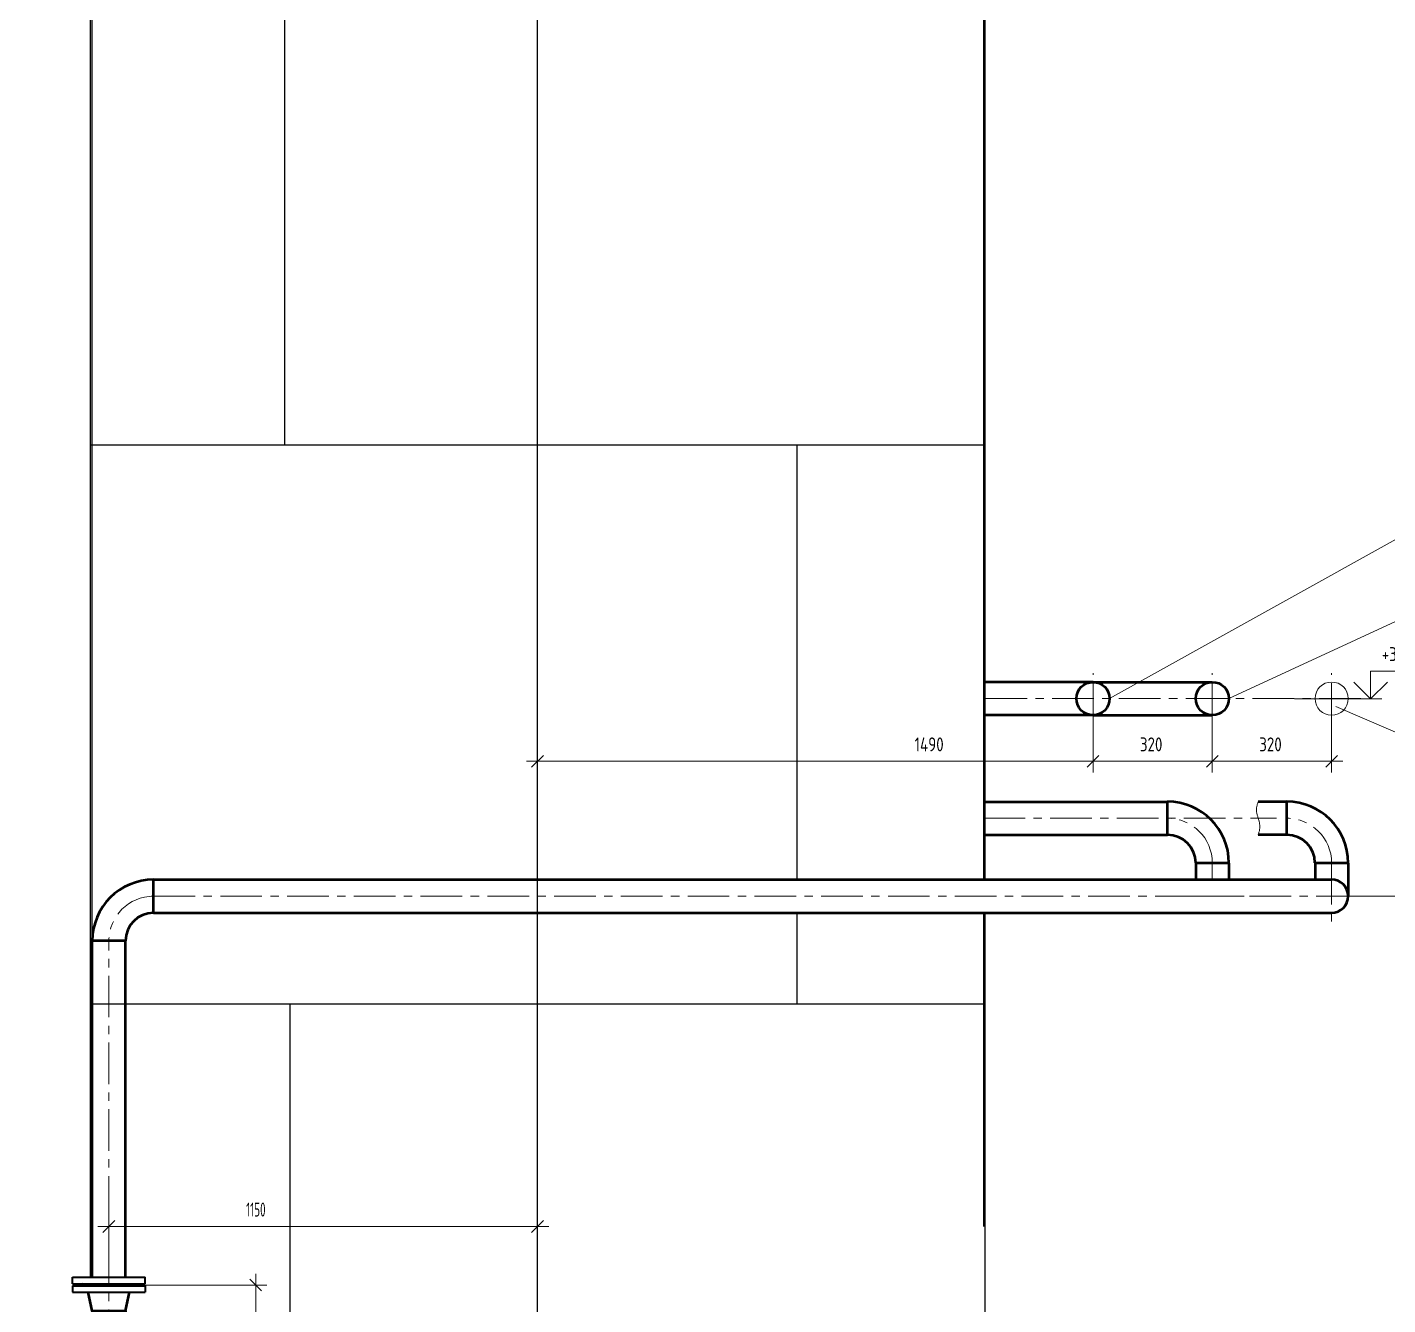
# Model space of a CAD drawing. Header units: millimetres. Extents: x -2281 to 17340, y -2563 to 4166.
# Drawn here: x 2693.6 to 2936.9, y 192 to 420.5 of the extents above; entities that cross this region are included whole.
import ezdxf

# ---------------------------------------------------------------- set-up
doc = ezdxf.new("R2010")
doc.units = ezdxf.units.MM
for name, pattern in [('K5LT32777', [0]), ('K5LT32783', [0]), ('K5LT32784', [0]), ('K5LT32799', [0]), ('K5LT32824', [714.375, 476.25, -79.375, 79.375, -79.375]), ('K5LT_AXLED', [11.939881, 7.439881, -1.5, 1.5, -1.5]), ('K5LT_THIN', [0]), ('K5LT_THIN_INCLUDED_TO_HATCHING', [0])]:
    doc.linetypes.add(name, pattern=pattern)
doc.layers.add('Системный слой', color=7, linetype='Continuous')
doc.styles.add('KDIMTEXTSTYLE', font='GOST_AU.SHX', dxfattribs={"width": 0.96, "oblique": 15, "height": 5})
doc.styles.add('KTEXTSTYLE', font='GOST_AU.SHX', dxfattribs={"width": 0.96, "height": 5})
doc.dimstyles.new('KDIMSTYLE (0.07)', dxfattribs={"dimtxt": 5, "dimasz": 1, "dimexe": 2, "dimexo": 0, "dimgap": 1, "dimtad": 1, "dimlfac": 15, "dimtxsty": 'KDIMTEXTSTYLE', "dimsah": 1, "dimcen": 0, "dimdle": 1, "dimadec": 0, "dimazin": 0, "dimtfac": 0.667, "dimtmove": 0, "dimatfit": 3, "dimfxl": 1, "dimtvp": 1, "dimtolj": 1, "dimtzin": 0, "dimarcsym": 0})

# ---------------------------------------------------------------- blocks, each defined once
blk = doc.blocks.new('U277')
at = {"layer": 'Системный слой', "color": 7, "linetype": 'K5LT_THIN_INCLUDED_TO_HATCHING', "lineweight": 13}
for p, q in [((2913.48, 280.67), (2913.47, 280.54)), ((2913.47, 280.54), (2913.48, 280.4)), ((2913.49, 280.8), (2913.48, 280.67)), ((2913.48, 280.4), (2913.49, 280.27)), ((2913.5, 280.94), (2913.49, 280.8)), ((2913.49, 280.27), (2913.5, 280.14)), ((2913.52, 281.07), (2913.5, 280.94)), ((2913.5, 280.14), (2913.52, 280)), ((2913.55, 281.2), (2913.52, 281.07)), ((2913.52, 280), (2913.54, 279.87)), ((2913.54, 279.87), (2913.57, 279.74)), ((2913.58, 281.34), (2913.55, 281.2)), ((2913.61, 281.47), (2913.58, 281.34)), ((2913.65, 281.6), (2913.61, 281.47)), ((2913.69, 281.74), (2913.65, 281.6)), ((2913.73, 281.87), (2913.69, 281.74)), ((2913.77, 282), (2913.73, 281.87)), ((2913.57, 279.74), (2913.6, 279.6)), ((2913.6, 279.6), (2913.64, 279.47)), ((2913.64, 279.47), (2913.68, 279.34)), ((2913.68, 279.34), (2913.72, 279.2)), ((2913.72, 279.2), (2913.76, 279.07)), ((2913.76, 279.07), (2913.8, 278.94)), ((2913.8, 278.94), (2913.84, 278.8)), ((2913.84, 278.8), (2913.88, 278.67)), ((2913.88, 278.67), (2913.92, 278.54)), ((2913.92, 278.54), (2913.96, 278.4)), ((2913.96, 278.4), (2913.99, 278.27)), ((2913.99, 278.27), (2914.01, 278.14)), ((2914.01, 278.14), (2914.03, 278)), ((2914.03, 278), (2914.05, 277.87)), ((2914.05, 277.87), (2914.06, 277.74)), ((2914.06, 277.74), (2914.07, 277.6)), ((2914.07, 277.47), (2914.06, 277.34)), ((2914.07, 277.6), (2914.07, 277.47)), ((2913.79, 276.14), (2913.77, 276.07)), ((2913.83, 276.27), (2913.79, 276.14)), ((2913.87, 276.4), (2913.83, 276.27)), ((2913.91, 276.54), (2913.87, 276.4)), ((2913.95, 276.67), (2913.91, 276.54)), ((2913.98, 276.8), (2913.95, 276.67)), ((2914.01, 276.94), (2913.98, 276.8)), ((2914.03, 277.07), (2914.01, 276.94)), ((2914.05, 277.2), (2914.03, 277.07)), ((2914.06, 277.34), (2914.05, 277.2))]:
    blk.add_line(p, q, dxfattribs=at)
blk = doc.blocks.new('U522')
at = {"layer": 'Системный слой', "color": 211, "linetype": 'K5LT32783', "lineweight": 50, "true_color": 0xff7fff}
for p, q in [((2716.24, 262.14), (2716.24, 268.07)), ((2711.2, 257.1), (2705.27, 257.1))]:
    blk.add_line(p, q, dxfattribs=at)
for radius in [10.97, 5.03]:
    blk.add_arc((2716.24, 257.1), radius, 90, 180, dxfattribs=at)
at = {"layer": 'Системный слой', "color": 30, "linetype": 'K5LT_AXLED', "lineweight": 13, "true_color": 0xff8000}
blk.add_arc((2716.24, 257.1), 8, 90, 180, dxfattribs=at)
blk = doc.blocks.new('U523')
at = {"layer": 'Системный слой', "color": 211, "linetype": 'K5LT32783', "lineweight": 50, "true_color": 0xff7fff}
for p, q in [((2918.9, 276.07), (2918.9, 282)), ((2923.94, 271.04), (2929.87, 271.04))]:
    blk.add_line(p, q, dxfattribs=at)
for radius in [10.97, 5.03]:
    blk.add_arc((2918.9, 271.04), radius, 0, 90, dxfattribs=at)
at = {"layer": 'Системный слой', "color": 30, "linetype": 'K5LT_AXLED', "lineweight": 13, "true_color": 0xff8000}
blk.add_arc((2918.9, 271.04), 8, 0, 90, dxfattribs=at)
blk = doc.blocks.new('U524')
at = {"layer": 'Системный слой', "color": 200, "linetype": 'K5LT32784', "lineweight": 50, "true_color": 0xbf00ff}
for p, q in [((2897.57, 276.07), (2897.57, 282)), ((2902.6, 271.04), (2908.54, 271.04))]:
    blk.add_line(p, q, dxfattribs=at)
for radius in [10.97, 5.03]:
    blk.add_arc((2897.57, 271.04), radius, 0, 90, dxfattribs=at)
at = {"layer": 'Системный слой', "color": 30, "linetype": 'K5LT_AXLED', "lineweight": 13, "true_color": 0xff8000}
blk.add_arc((2897.57, 271.04), 8, 0, 90, dxfattribs=at)
blk = doc.blocks.new('U530')
at = {"layer": 'Системный слой', "color": 211, "linetype": 'K5LT32799', "lineweight": 35, "true_color": 0xff7fff}
for p, q in [((2701.74, 195.81), (2701.74, 196.95)), ((2701.74, 196.95), (2714.74, 196.95)), ((2701.74, 195.81), (2714.74, 195.81)), ((2701.74, 195.41), (2714.74, 195.41)), ((2701.74, 195.41), (2701.74, 194.28)), ((2702.19, 196.95), (2703.67, 196.95)), ((2703.8, 195.61), (2703.5, 195.81)), ((2703.8, 195.61), (2703.5, 195.41)), ((2703.8, 195.61), (2712.67, 195.61)), ((2703.8, 195.61), (2712.67, 195.61)), ((2712.67, 195.61), (2712.97, 195.81)), ((2712.67, 195.61), (2712.97, 195.41)), ((2714.74, 195.81), (2714.74, 196.95)), ((2714.74, 195.41), (2714.74, 194.28)), ((2701.74, 194.28), (2714.74, 194.28)), ((2702.19, 194.28), (2703.67, 194.28)), ((2701.74, 139.35), (2701.74, 140.48)), ((2701.74, 140.48), (2714.74, 140.48)), ((2701.74, 139.35), (2714.74, 139.35)), ((2701.74, 138.95), (2714.74, 138.95)), ((2701.74, 138.95), (2701.74, 137.81)), ((2702.19, 140.48), (2703.67, 140.48)), ((2703.8, 139.15), (2703.5, 139.35)), ((2703.8, 139.15), (2703.5, 138.95)), ((2703.8, 139.15), (2712.67, 139.15)), ((2703.8, 139.15), (2712.67, 139.15)), ((2712.67, 139.15), (2712.97, 139.35)), ((2712.67, 139.15), (2712.97, 138.95)), ((2714.74, 139.35), (2714.74, 140.48)), ((2714.74, 138.95), (2714.74, 137.81)), ((2701.74, 137.81), (2714.74, 137.81)), ((2702.19, 137.81), (2703.67, 137.81))]:
    blk.add_line(p, q, dxfattribs=at)
blk = doc.blocks.new('U529')
at = {"layer": 'Системный слой', "color": 30, "linetype": 'K5LT_AXLED', "lineweight": 13, "true_color": 0xff8000}
blk.add_line((2708.24, 112.1), (2708.24, 257.1), dxfattribs=at)
at = {"layer": 'Системный слой', "color": 211, "linetype": 'K5LT32783', "lineweight": 50, "true_color": 0xff7fff}
for p, q in [((2705.27, 190.95), (2704.53, 194.28)), ((2711.2, 190.95), (2711.94, 194.28)), ((2705.27, 190.95), (2711.2, 190.95)), ((2705.27, 190.95), (2705.27, 188.95)), ((2711.2, 190.95), (2711.2, 188.95)), ((2702.24, 188.95), (2714.24, 188.95)), ((2702.24, 188.95), (2702.24, 145.81)), ((2714.24, 188.95), (2714.24, 145.81)), ((2714.24, 188.95), (2721.57, 170.71)), ((2693.64, 176.29), (2700.3, 176.29)), ((2693.64, 176.29), (2693.64, 158.47)), ((2700.3, 176.29), (2700.3, 158.47)), ((2702.24, 170.71), (2700.3, 170.71)), ((2721.57, 170.71), (2721.57, 164.05)), ((2700.3, 164.05), (2702.24, 164.05)), ((2714.24, 145.81), (2721.57, 164.05)), ((2693.64, 158.47), (2700.3, 158.47)), ((2702.24, 145.81), (2714.24, 145.81)), ((2705.27, 143.81), (2704.53, 140.48)), ((2705.27, 143.81), (2705.27, 145.81)), ((2705.27, 143.81), (2711.2, 143.81)), ((2711.2, 143.81), (2711.2, 145.81)), ((2711.2, 143.81), (2711.94, 140.48))]:
    blk.add_line(p, q, dxfattribs=at)
at = {"layer": 'Системный слой', "color": 7, "linetype": 'K5LT32777', "lineweight": 25}
for p, q in [((2705.17, 191.4), (2705.17, 188.95)), ((2702.24, 176.38), (2700.3, 175.86)), ((2704.37, 145.81), (2704.37, 138.95)), ((2704.37, 145.81), (2704.37, 138.95)), ((2704.9, 145.81), (2704.9, 142.16)), ((2704.9, 145.81), (2704.9, 142.16)), ((2704.9, 145.81), (2704.9, 142.16)), ((2704.9, 145.81), (2704.9, 142.16)), ((2705.17, 145.81), (2705.17, 143.36)), ((2705.17, 145.81), (2705.17, 143.36)), ((2705.26, 143.86), (2705.17, 143.61)), ((2705.26, 143.86), (2705.17, 143.61)), ((2705.26, 143.86), (2705.17, 143.61)), ((2705.26, 143.86), (2705.17, 143.61)), ((2705.17, 143.62), (2705.22, 143.6)), ((2705.26, 143.87), (2705.27, 143.86))]:
    blk.add_line(p, q, dxfattribs=at)
at = {"layer": 'Системный слой'}
blk.add_blockref('U530', (0, 0), dxfattribs=at)
blk = doc.blocks.new('D109')
at = {"layer": 'Системный слой', "color": 7, "linetype": 'K5LT_THIN', "lineweight": 13}
for p, q in [((2734.5, 195.57), (2734.5, 197.57)), ((2708.24, 195.57), (2736.5, 195.57)), ((2735.56, 194.51), (2733.44, 196.63)), ((2734.5, 195.57), (2734.5, 139.1)), ((2708.24, 139.1), (2736.5, 139.1)), ((2733.44, 140.16), (2735.56, 138.04)), ((2734.5, 139.1), (2734.5, 137.1))]:
    blk.add_line(p, q, dxfattribs=at)
blk.add_wipeout([(2733.25, 165.32), (2729.68, 165.32), (2729.68, 169.19), (2733.25, 169.19)]).dxf.layer = 'Системный слой'
at = {"layer": 'Системный слой', "color": 7, "insert": (2730.23, 165.32), "char_height": 2.5, "attachment_point": 1, "rotation": 90, "style": 'KTEXTSTYLE'}
blk.add_mtext('\\H3.5;\\W0.965;\\Q15;\\Q0;\\W0.715;\\H2.50;840', dxfattribs=at)
blk = doc.blocks.new('KDIMARROW_03')
at = {"layer": 'Системный слой', "color": 0, "linetype": 'K5LT_THIN', "lineweight": 13}
for p, q in [((-1.06, -1.06), (1.06, 1.06)), ((0, 0), (-1, 0)), ((0, 0), (2, 0))]:
    blk.add_line(p, q, dxfattribs=at)
blk = doc.blocks.new('U629')
at = {"layer": 'Системный слой', "color": 7, "linetype": 'K5LT_THIN', "lineweight": 13}
for p, q in [((2944.99, 265.1), (2944.99, 270.1)), ((2944.99, 270.1), (2956.73, 270.1)), ((2941.99, 268.1), (2944.99, 265.1)), ((2944.99, 265.1), (2947.99, 268.1)), ((2926.9, 265.1), (2946.99, 265.1))]:
    blk.add_line(p, q, dxfattribs=at)
at = {"layer": 'Системный слой', "color": 7, "insert": (2946.99, 274.37), "char_height": 2.5, "attachment_point": 1, "style": 'KTEXTSTYLE'}
blk.add_mtext('\\H3.5;\\W0.965;\\Q15;\\Q0;\\H2.50;+3,390', dxfattribs=at)
blk = doc.blocks.new('D112')
at = {"layer": 'Системный слой', "color": 7, "linetype": 'K5LT_THIN', "lineweight": 13}
for p, q in [((2709.3, 207.1), (2707.18, 204.98)), ((2708.24, 200.19), (2708.24, 208.04)), ((2783.84, 204.98), (2785.97, 207.1)), ((2784.9, 194.51), (2784.9, 208.04)), ((2708.24, 206.04), (2706.24, 206.04)), ((2784.9, 206.04), (2708.24, 206.04)), ((2784.9, 206.04), (2786.9, 206.04))]:
    blk.add_line(p, q, dxfattribs=at)
blk.add_wipeout([(2732.79, 207.29), (2732.79, 210.86), (2736.85, 210.86), (2736.85, 207.29)]).dxf.layer = 'Системный слой'
at = {"layer": 'Системный слой', "color": 7, "insert": (2732.79, 210.31), "char_height": 2.5, "attachment_point": 1, "style": 'KTEXTSTYLE'}
blk.add_mtext('\\H3.5;\\W0.965;\\Q15;\\Q0;\\W0.715;\\H2.50;1150', dxfattribs=at)
blk = doc.blocks.new('U634')
at = {"layer": 'Системный слой', "color": 7, "linetype": 'K5LT_THIN', "lineweight": 13}
for p, q in [((2933.88, 300.37), (2933.88, 305.37)), ((2933.88, 305.37), (2945.82, 305.37)), ((2930.88, 303.37), (2933.88, 300.37)), ((2933.88, 300.37), (2936.88, 303.37)), ((2920.26, 300.37), (2935.88, 300.37))]:
    blk.add_line(p, q, dxfattribs=at)
at = {"layer": 'Системный слой', "color": 7, "insert": (2935.88, 309.64), "char_height": 2.5, "attachment_point": 1, "style": 'KTEXTSTYLE'}
blk.add_mtext('\\H3.5;\\W0.965;\\Q15;\\Q0;\\H2.50;+3,920', dxfattribs=at)
blk = doc.blocks.new('U635')
at = {"layer": 'Системный слой', "color": 7, "linetype": 'K5LT_THIN', "lineweight": 13}
for q in [(2887.2, 300.44), (2974.94, 331.95)]:
    blk.add_line((2943.82, 331.95), q, dxfattribs=at)
at = {"layer": 'Системный слой', "color": 7, "char_height": 2.5, "attachment_point": 1, "style": 'KTEXTSTYLE'}
for s, insert in [('\\H3.5;\\W0.965;\\Q15;\\Q0;\\W0.715;\\H2.50;Труба ', (2945.82, 335.45)), ('\\H3.5;\\W0.965;\\Q15;\\Q0;\\W0.715;\\H2.50;∅', (2953.29, 335.45)), ('\\H3.5;\\W0.965;\\Q15;\\Q0;\\W0.715;\\H2.50;89х3, отм.+3,920', (2954.62, 335.45))]:
    blk.add_mtext(s, dxfattribs=dict(at, insert=insert))
blk = doc.blocks.new('U636')
at = {"layer": 'Системный слой', "color": 7, "linetype": 'K5LT_THIN', "lineweight": 13}
for q in [(2908.54, 300.44), (2974.94, 316.79)]:
    blk.add_line((2943.82, 316.79), q, dxfattribs=at)
at = {"layer": 'Системный слой', "color": 7, "char_height": 2.5, "attachment_point": 1, "style": 'KTEXTSTYLE'}
for s, insert in [('\\H3.5;\\W0.965;\\Q15;\\Q0;\\W0.715;\\H2.50;Труба ', (2945.82, 320.29)), ('\\H3.5;\\W0.965;\\Q15;\\Q0;\\W0.715;\\H2.50;∅', (2953.29, 320.29)), ('\\H3.5;\\W0.965;\\Q15;\\Q0;\\W0.715;\\H2.50;89х3, отм.+3,920', (2954.62, 320.29))]:
    blk.add_mtext(s, dxfattribs=dict(at, insert=insert))
blk = doc.blocks.new('U637')
at = {"layer": 'Системный слой', "color": 7, "linetype": 'K5LT_THIN', "lineweight": 13}
for q in [(2927.67, 299), (2986.32, 292.03)]:
    blk.add_line((2943.82, 292.03), q, dxfattribs=at)
at = {"layer": 'Системный слой', "color": 7, "char_height": 2.5, "attachment_point": 1, "style": 'KTEXTSTYLE'}
for s, insert in [('\\H3.5;\\W0.965;\\Q15;\\Q0;\\W0.715;\\H2.50;Труба ', (2945.82, 295.53)), ('\\H3.5;\\W0.965;\\Q15;\\Q0;\\W0.715;\\H2.50;∅', (2953.29, 295.53)), ('\\H3.5;\\W0.965;\\Q15;\\Q0;\\W0.715;\\H2.50;89х3, существ. отм.+3,920.', (2954.62, 295.53))]:
    blk.add_mtext(s, dxfattribs=dict(at, insert=insert))
blk = doc.blocks.new('D114')
at = {"layer": 'Системный слой', "color": 7, "linetype": 'K5LT_THIN', "lineweight": 13}
for p, q in [((2884.24, 300.44), (2884.24, 287.23)), ((2905.57, 300.44), (2905.57, 287.23)), ((2885.3, 290.29), (2883.18, 288.17)), ((2904.51, 288.17), (2906.63, 290.29)), ((2884.24, 289.23), (2882.24, 289.23)), ((2905.57, 289.23), (2907.57, 289.23))]:
    blk.add_line(p, q, dxfattribs=at)
blk.add_wipeout([(2892.62, 290.23), (2892.62, 293.8), (2897, 293.8), (2897, 290.23)]).dxf.layer = 'Системный слой'
blk.add_line((2884.24, 289.23), (2905.57, 289.23), dxfattribs=at)
at = {"layer": 'Системный слой', "color": 7, "insert": (2892.62, 293.5), "char_height": 2.5, "attachment_point": 1, "style": 'KTEXTSTYLE'}
blk.add_mtext('\\H3.5;\\W0.965;\\Q15;\\Q0;\\H2.50;320', dxfattribs=at)
blk = doc.blocks.new('D115')
at = {"layer": 'Системный слой', "color": 7, "linetype": 'K5LT_THIN', "lineweight": 13}
for p, q in [((2905.57, 300.44), (2905.57, 287.23)), ((2926.9, 300.44), (2926.9, 287.23)), ((2906.63, 290.29), (2904.51, 288.17)), ((2925.84, 288.17), (2927.97, 290.29)), ((2905.57, 289.23), (2903.57, 289.23)), ((2926.9, 289.23), (2928.9, 289.23))]:
    blk.add_line(p, q, dxfattribs=at)
blk.add_wipeout([(2913.96, 290.23), (2913.96, 293.8), (2918.34, 293.8), (2918.34, 290.23)]).dxf.layer = 'Системный слой'
blk.add_line((2905.57, 289.23), (2926.9, 289.23), dxfattribs=at)
at = {"layer": 'Системный слой', "color": 7, "insert": (2913.96, 293.5), "char_height": 2.5, "attachment_point": 1, "style": 'KTEXTSTYLE'}
blk.add_mtext('\\H3.5;\\W0.965;\\Q15;\\Q0;\\H2.50;320', dxfattribs=at)
blk = doc.blocks.new('D180')
at = {"layer": 'Системный слой', "color": 7, "linetype": 'K5LT_THIN', "lineweight": 13}
for p, q in [((2784.9, 299.53), (2784.9, 287.23)), ((2884.24, 300.44), (2884.24, 287.23)), ((2785.97, 290.29), (2783.84, 288.17)), ((2883.18, 288.17), (2885.3, 290.29)), ((2784.9, 289.23), (2782.9, 289.23)), ((2884.24, 289.23), (2886.24, 289.23))]:
    blk.add_line(p, q, dxfattribs=at)
blk.add_wipeout([(2852.33, 290.23), (2852.33, 293.8), (2857.92, 293.8), (2857.92, 290.23)]).dxf.layer = 'Системный слой'
blk.add_line((2884.24, 289.23), (2784.9, 289.23), dxfattribs=at)
at = {"layer": 'Системный слой', "color": 7, "insert": (2852.33, 293.5), "char_height": 2.5, "attachment_point": 1, "style": 'KTEXTSTYLE'}
blk.add_mtext('\\H3.5;\\W0.965;\\Q15;\\Q0;\\H2.50;1490', dxfattribs=at)

msp = doc.modelspace()

# ---------------------------------------------------------------- linework, layer by layer
at = {"layer": 'Системный слой', "color": 7, "linetype": 'K5LT32824', "lineweight": 25}
msp.add_line((2784.90473, 119.5456), (2784.90461, 565.88098), dxfattribs=at)
at = {"layer": 'Системный слой', "color": 7, "linetype": 'K5LT32777', "lineweight": 25}
for p, q in [((2704.90473, 545.82647), (2704.90473, 196.94636)), ((2705.1714, 545.82647), (2705.1714, 196.94636)), ((2864.63807, 545.82647), (2864.63807, 268.06927)), ((2864.90473, 545.82647), (2864.90473, 268.06927)), ((2739.71293, 345.82647), (2739.71293, 445.82647)), ((2704.90473, 345.82647), (2864.90473, 345.82647)), ((2831.31311, 268.06927), (2831.31311, 345.82647)), ((2831.31311, 245.82647), (2831.31311, 262.13594)), ((2864.63807, 262.13594), (2864.63807, 206.04195)), ((2864.90473, 262.13594), (2864.90473, 207.05006)), ((2704.90473, 245.82647), (2864.90473, 245.82647)), ((2740.67973, 145.82647), (2740.67973, 245.82647)), ((2864.90473, 207.02315), (2864.90463, 145.82673))]:
    msp.add_line(p, q, dxfattribs=at)
at = {"layer": 'Системный слой', "color": 30, "linetype": 'K5LT_AXLED', "lineweight": 13, "true_color": 0xff8000}
for p, q in [((2884.23802, 295.76927), (2884.23802, 304.96927)), ((2905.57135, 295.76927), (2905.57135, 304.96927)), ((2926.90468, 295.76927), (2926.90468, 304.96927)), ((2864.99542, 300.43594), (2932.12875, 300.43594)), ((2864.63807, 279.03594), (2917.07019, 279.03594)), ((2905.57136, 271.03594), (2905.57136, 268.06927)), ((2926.90469, 271.03594), (2926.90469, 260.43594)), ((2716.23794, 265.1026), (2911.279, 265.1026)), ((2900.2862, 265.1026), (2930.4862, 265.1026))]:
    msp.add_line(p, q, dxfattribs=at)
at = {"layer": 'Системный слой', "color": 211, "linetype": 'K5LT32783', "lineweight": 50, "true_color": 0xff7fff}
for p, q in [((2884.23802, 303.4026), (2864.90473, 303.4026)), ((2884.23802, 297.46927), (2864.90462, 297.46927)), ((2918.90469, 282.0026), (2913.77136, 282.0026)), ((2918.90469, 276.06927), (2913.77136, 276.06927)), ((2923.93803, 271.03594), (2923.93803, 268.06927)), ((2929.87136, 271.03594), (2929.87136, 265.1026)), ((2716.23794, 268.06927), (2926.90469, 268.06927)), ((2716.23794, 262.13594), (2926.90469, 262.13594)), ((2705.27128, 196.94636), (2705.27128, 257.1026)), ((2711.20461, 196.94636), (2711.20461, 257.1026))]:
    msp.add_line(p, q, dxfattribs=at)
at = {"layer": 'Системный слой', "color": 200, "linetype": 'K5LT32784', "lineweight": 50, "true_color": 0xbf00ff}
for p, q in [((2884.23802, 303.4026), (2905.57135, 303.4026)), ((2884.23802, 297.46927), (2905.57135, 297.46927)), ((2864.63807, 282.0026), (2897.57136, 282.0026)), ((2897.57136, 276.06927), (2897.57136, 282.0026)), ((2864.63807, 276.06927), (2897.57136, 276.06927)), ((2902.60469, 271.03594), (2902.60469, 268.06927)), ((2908.53803, 271.03594), (2908.53803, 268.06927))]:
    msp.add_line(p, q, dxfattribs=at)
at = {"layer": 'Системный слой', "color": 211, "linetype": 'K5LT32783', "lineweight": 50, "true_color": 0xff7fff}
msp.add_circle((2884.23802, 300.43594), 2.96667, dxfattribs=at)
at = {"layer": 'Системный слой', "color": 200, "linetype": 'K5LT32784', "lineweight": 50, "true_color": 0xbf00ff}
msp.add_circle((2905.57135, 300.43594), 2.96667, dxfattribs=at)
at = {"layer": 'Системный слой', "color": 7, "linetype": 'K5LT_THIN', "lineweight": 13}
msp.add_circle((2926.90468, 300.43594), 2.96667, dxfattribs=at)
at = {"layer": 'Системный слой', "color": 200, "linetype": 'K5LT32784', "lineweight": 50, "true_color": 0xbf00ff}
msp.add_arc((2905.57136, 265.1026), 2.96667, 90, 90.0000166, dxfattribs=at)
at = {"layer": 'Системный слой', "color": 211, "linetype": 'K5LT32783', "lineweight": 50, "true_color": 0xff7fff}
msp.add_arc((2926.90469, 265.1026), 2.96667, 270, 90, dxfattribs=at)
msp.add_arc((2926.90469, 265.1026), 2.96667, 270, 90, dxfattribs=at)

# ---------------------------------------------------------------- block references
at = {"layer": 'Системный слой'}
for name in ['U635', 'U636', 'U634', 'U637', 'U524', 'U277', 'U523', 'U629', 'U522', 'U529']:
    msp.add_blockref(name, (0, 0), dxfattribs=at)

# ---------------------------------------------------------------- next in the draw order: dimensions: what is measured, and where the dimension line sits
at = {"layer": 'Системный слой', "color": 7}
dim = msp.add_linear_dim(base=(2884.23802, 289.23104), p1=(2905.57135, 300.43594), p2=(2884.23802, 300.43594), dimstyle='KDIMSTYLE (0.07)', override={"dimexo": 0, "dimpost": '\\H2.5;\\W0.965;\\Q0;<>', "dimblk1": 'KDIMARROW_03', "dimblk2": 'KDIMARROW_03', "dimse1": 0, "dimse2": 0, "dimclrt": 7, "dimtolj": 1}, dxfattribs=at)
dim.commit()
dim.dimension.update_dxf_attribs({"geometry": 'D114', "text_midpoint": (2894.90468, 289.23104), "dimtype": 160})
dim = msp.add_linear_dim(base=(2734.49621, 195.56927), p1=(2708.23794, 139.1026), p2=(2708.23794, 195.56927), angle=90, text='\\H2.5;\\W0.965;\\Q0;\\H2.5;\\W0.965;\\Q0;\\Q0;\\W0.715;840\\Q0;\\W0.965;', dimstyle='KDIMSTYLE (0.07)', override={"dimexo": 0, "dimblk1": 'KDIMARROW_03', "dimblk2": 'KDIMARROW_03', "dimse1": 0, "dimse2": 0, "dimclrt": 7, "dimtolj": 1}, dxfattribs=at)
dim.commit()
dim.dimension.update_dxf_attribs({"geometry": 'D109', "text_midpoint": (2734.49621, 167.33594), "dimtype": 160})

# ---------------------------------------------------------------- next in the draw order: dimensions: what is measured, and where the dimension line sits
for base, p1, p2, picture, middle in [((2884.23802, 289.23104), (2784.90468, 299.53142), (2884.23802, 300.43594), 'D180', (2855.23802, 289.23104)), ((2905.57135, 289.23104), (2926.90468, 300.43594), (2905.57135, 300.43594), 'D115', (2916.23802, 289.23104)), ((2784.90471, 206.04195), (2708.23794, 200.19411), (2784.90471, 194.50713), 'D112', (2734.90471, 206.04195))]:
    dim = msp.add_linear_dim(base=base, p1=p1, p2=p2, dimstyle='KDIMSTYLE (0.07)', override={"dimexo": 0, "dimpost": '\\H2.5;\\W0.965;\\Q0;<>', "dimblk1": 'KDIMARROW_03', "dimblk2": 'KDIMARROW_03', "dimse1": 0, "dimse2": 0, "dimclrt": 7, "dimtolj": 1}, dxfattribs=at)
    dim.commit()
    dim.dimension.update_dxf_attribs({"geometry": picture, "text_midpoint": middle, "dimtype": 160})

doc.saveas('drawing.dxf')
